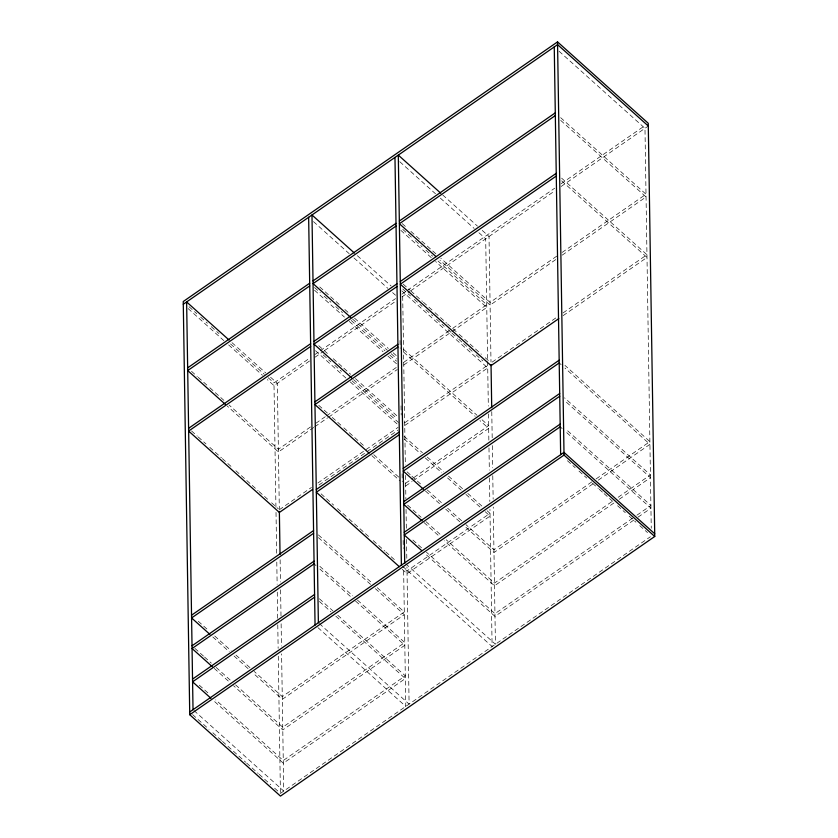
<?xml version="1.0" encoding="UTF-8"?>
<svg xmlns="http://www.w3.org/2000/svg" width="838" height="838" viewBox="0 0 838 838"><rect width="100%" height="100%" fill="white"/><g stroke="black" fill="none" stroke-linecap="round" stroke-linejoin="round"><path stroke-width="0.63" stroke-dasharray="4.19 3.14" d="M275.932 507.179L273.974 382.924L309.473 358.297M314.847 354.568L319.152 351.583M320.221 350.839L395.515 298.621M401.968 294.138L406.262 291.153M407.341 290.409L554.683 188.204M561.146 183.721L645.03 125.532M309.515 361.021L274.016 385.637L267.259 379.583M314.889 357.292L323.489 351.321M324.568 350.577L395.557 301.334M402.01 296.861L409.531 291.634M410.61 290.891L554.735 190.917M561.188 186.445L648.298 126.014M310.489 426.971L278.384 449.252L229.162 405.089M315.842 423.263L325.479 416.58M326.548 415.837L397.202 366.835M403.738 362.299L451.619 329.083M452.688 328.339L486.731 304.728L437.509 260.566M556.736 256.166L490.062 302.413L440.84 258.251M562.12 252.427L646.014 194.238L560.109 117.173M313.747 427.464L278.426 451.965L227.276 406.074M314.816 426.72L327.668 417.816M328.737 417.073L397.243 369.548M403.78 365.012L486.773 307.441L435.624 261.55M555.709 259.623L490.104 305.137L439.908 260.105M562.162 255.15L646.056 196.961L560.151 119.897M279.337 509.734L311.443 487.454M317.864 483.002L364.97 450.331M366.038 449.587L398.144 427.317M404.691 422.781L487.685 365.211M492.084 362.152L557.689 316.638M563.073 312.909L646.957 254.721L561.062 177.656M318.985 484.982L366.08 452.311M367.149 451.567L398.186 430.03M404.733 425.495L487.726 367.924L401.821 290.859M563.115 315.633L646.999 257.444L561.104 180.369M405.634 483.264L413.082 478.089M414.15 477.356L488.627 425.683L480.907 418.759M405.676 485.977L412.066 481.546M413.124 480.813L488.68 428.407L479.985 420.613M591.817 481.892L493.949 549.78L465.959 524.672M596.122 478.907L649.89 441.605L564.959 365.399M592.937 483.861L493.991 552.504L465.038 526.526M598.311 480.132L649.942 444.318L565.001 368.123M611.698 501.763L494.472 583.08L446.214 539.787M618.151 497.28L650.414 474.905L564.519 397.841M613.898 502.989L494.514 585.793L444.318 540.772M619.272 499.259L650.456 477.618L564.561 400.554M632.617 518.167L494.944 613.657L426.416 552.179M636.922 515.181L650.896 505.482L565.964 429.286M633.738 520.136L494.986 616.38L425.495 554.033M638.032 517.151L650.937 508.205L566.006 431.999M274.634 788.191L280.426 793.377L650.403 536.739M559.072 51.254L644.977 128.319L651.252 528.223M442.694 194.94L477.44 226.103M482.269 230.44L489.025 236.494L490.995 361.953M399.799 161.744L435.509 193.777M440.338 198.114L474.119 228.418M478.938 232.744L485.694 238.809L487.601 360.34M559.208 362.927L561.146 364.656M402.23 223.62L406.084 227.088M410.913 231.414L436.975 254.794M402.764 229.392L411.448 237.185M415.313 240.653L422.069 246.707M425.924 250.174L432.68 256.229M400.878 230.377L431.759 258.083M403.183 284.103L409.939 290.168M410.903 291.027L422.478 301.418M423.452 302.288L434.063 311.809M435.027 312.679L446.612 323.07M447.576 323.929L458.197 333.461M459.161 334.32L481.358 354.244M485.223 357.7L489.078 361.168M560.213 426.804L562.141 428.543M402.743 289.005L410.473 295.929M414.328 299.396L422.048 306.32M425.914 309.788L432.67 315.853M436.525 319.309L444.245 326.244M448.11 329.701L451.001 332.298M451.975 333.168L457.758 338.363M458.732 339.233L462.586 342.69M463.55 343.559L472.244 351.352M476.099 354.82L482.856 360.874M357.334 255.684L391.116 285.988M313.475 221.62L349.184 253.663M354.013 257.989L387.795 288.293M392.613 292.619L395.515 295.217M567.41 460.732L575.13 467.656M578.995 471.124L586.715 478.048M592.508 483.243L598.29 488.439M599.264 489.308L603.119 492.765M604.083 493.634L613.741 502.297M617.596 505.754L625.316 512.688M629.181 516.145L635.937 522.21M639.792 525.677L647.523 532.601M403.696 349.488L477.052 415.302M403.738 352.211L475.167 416.287M319.77 286.963L341.003 306.017M344.858 309.473L348.723 312.941M354.516 318.136L388.298 348.44M393.116 352.767L396.982 356.234M352.63 319.121L387.376 350.294M391.231 353.762L397.023 358.957M314.512 287.539L320.305 292.734M324.159 296.202L330.916 302.256M335.745 306.593L342.501 312.647M351.185 320.441L384.967 350.745M389.796 355.082L396.552 361.136M314.554 290.252L344.47 317.099M349.299 321.425L383.081 351.74M387.91 356.066L396.594 363.86M318.786 345.717L329.407 355.239M333.262 358.706L342.92 367.358M343.884 368.228L350.64 374.282M355.459 378.619L398.898 417.586M353.573 379.604L397.013 418.571M323.185 354.945L330.905 361.869M334.76 365.337L341.516 371.402M352.138 380.923L398.469 422.488M315.507 350.734L346.387 378.451M350.253 381.908L398.511 425.201M404.105 436.284L422.446 452.74M427.275 457.066L443.679 471.794M448.508 476.12L462.985 489.109M467.814 493.435L482.29 506.424M487.119 510.751L490.01 513.348L407.017 570.919L403.151 567.462M404.157 439.007L420.561 453.725M425.39 458.051L441.794 472.779M447.586 477.974L461.099 490.094M465.928 494.42L480.404 507.409M485.223 511.746L490.052 516.072L407.059 573.642L402.23 569.316M407.079 471.846L410.945 475.314M411.908 476.183L420.592 483.976M427.349 490.031L442.789 503.889M447.618 508.216L462.094 521.205M425.463 491.016L440.903 504.874M445.732 509.2L460.209 522.189M318.775 405.33L328.423 413.982M332.288 417.45L342.899 426.971M343.863 427.841L364.132 446.026M373.79 454.688L399.841 478.069M371.894 455.673L399.894 480.782M231.979 342.637L265.761 372.941M270.59 377.268L277.347 383.333L279.316 508.792M189.042 306.718L196.762 313.653M200.628 317.11L207.384 323.175M211.239 326.642L218.959 333.566M230.544 343.957L264.326 374.261M268.181 377.729L273.974 382.924M407.603 505.146L421.116 517.266M425.945 521.603L441.385 535.451M188.121 308.573L223.83 340.616M228.659 344.942L262.441 375.246M424.049 522.587L439.5 536.446M412.914 540.06L421.598 547.853M191.514 371.318L197.307 376.513M198.271 377.383L208.892 386.905M209.856 387.774L225.296 401.622M405.665 563.712L495.426 644.244L493.268 507.021M402.345 566.017L492.105 646.548L489.947 509.326M321.111 493.854L333.66 505.115M337.525 508.582L348.137 518.104M349.1 518.973L369.369 537.158M373.235 540.615L384.82 551.006M385.784 551.875L395.431 560.538M318.398 534.906L372.449 583.395M377.268 587.721L404.293 611.97L282.27 696.608L254.281 671.5M318.44 537.619L370.553 584.379M375.382 588.705L404.335 614.683L282.312 699.332L253.359 673.354M191.504 430.931L197.297 436.127M198.26 436.996L205.98 443.92M209.835 447.387L221.421 457.778M222.384 458.648L232.042 467.3M235.897 470.767L258.094 490.68M259.068 491.55L267.751 499.343M271.606 502.8L278.363 508.865M319.844 566.352L352.662 595.787M357.48 600.123L404.775 642.547L282.752 727.195L235.457 684.761M314.093 563.869L316.02 565.608M319.886 569.065L350.766 596.771M355.595 601.108L404.817 645.27L282.794 729.908L233.572 685.756M319.404 598.782L332.916 610.902M337.735 615.239L405.299 675.847L283.275 760.495L215.712 699.877M319.446 601.495L331.02 611.887M335.849 616.223L405.341 678.56L283.317 763.209L213.826 700.872M319.341 623.587L409.101 704.119L406.954 566.897M317.948 627.631L405.781 706.424L403.602 567.902M198.302 621.283L207.95 629.935M214.706 636L231.11 650.717M235.939 655.054L250.415 668.043M212.821 636.985L229.224 651.702M234.053 656.039L248.53 669.028M194.919 648.403L203.603 656.185M204.566 657.055L211.323 663.12M216.152 667.446L231.592 681.304M214.266 668.431L229.706 682.289M199.297 685.159L208.955 693.822M193.987 710.54L283.747 791.072L281.599 653.85M192.593 714.584L209.008 729.301M212.862 732.768L221.546 740.562M222.51 741.431L245.681 762.213M246.644 763.072L258.23 773.464M259.193 774.333L270.768 784.724M491.77 411.615L492.21 439.06M492.304 445.596L492.66 467.814M492.775 475.659L493.153 499.176M487.622 361.649L488.324 406.084M488.449 413.93L488.879 441.375M488.983 447.901L489.329 470.118M489.455 477.964L489.821 501.491M402.701 296.38L405.351 464.964M405.519 475.418L405.885 498.945M406.042 509.399L406.357 528.998M406.524 539.452L406.828 559.061M400.03 340.5L400.155 348.346M401.056 405.843L401.203 414.999M402.125 473.805L402.25 481.651M403.172 540.458L403.298 548.293M280.122 559.763L280.468 581.97M280.594 589.816L281.002 615.951M281.128 623.797L281.474 646.014M276.016 512.406L276.666 554.222M276.791 562.068L277.137 584.285M277.263 592.12L277.671 618.266M277.776 624.792L278.143 648.319M278.268 656.164L280.426 793.377"/><path stroke-width="1.26" d="M557.532 41.9L183.25 301.523L189.744 714.709L280.468 796.1L654.75 536.477L648.256 123.291L557.532 41.9L564.026 455.076L654.75 536.477M183.292 304.246L557.574 44.624L648.298 126.014M187.66 367.851L309.683 283.213M313.014 280.898L396.007 223.327M399.338 221.023L555.28 112.847M309.725 285.926L187.702 370.574L225.338 404.345M396.049 226.051L313.056 283.621L350.693 317.393M555.322 115.56L399.38 223.736L436.053 256.648M188.602 428.333L310.636 343.695M313.957 341.38L396.961 283.81M400.281 281.505L556.233 173.33M310.678 346.408L188.644 431.057L279.379 512.447L312.553 489.434M397.003 286.533L313.999 344.104L351.646 377.875M556.275 176.043L400.323 284.218L491.047 365.619L558.81 318.618M314.91 401.863L397.903 344.292M397.945 347.016L314.952 404.586L369.003 453.075M316.293 489.528L399.286 431.958M399.328 434.681L316.335 492.252L399.338 566.718M191.546 615.218L313.569 530.569M403.214 468.39L559.166 360.204M313.611 533.293L191.588 617.941L209.919 634.387M559.208 362.927L403.267 471.103L423.525 489.287M192.028 645.805L314.051 561.156M314.093 563.869L192.07 648.518L212.339 666.702M403.738 501.69L559.69 393.504M559.732 396.227L403.78 504.403L422.122 520.859M192.541 679.094L314.575 594.456M404.22 532.266L560.172 424.091M314.617 597.169L192.593 681.818L210.925 698.274M560.213 426.804L404.262 534.979L421.64 550.566M189.702 711.986L563.984 452.363L654.708 533.754M189.744 714.709L564.026 455.076M440.767 193.201L398.301 155.103L404.702 562.843M354.443 253.086L311.977 214.978L318.377 622.728M229.088 340.039L186.623 301.942L193.023 709.681M554.253 46.928L560.653 454.667M491.037 364.572L491.717 407.697M394.97 157.408L401.381 565.158M308.646 217.293L315.057 625.033M279.358 511.4L280.039 554.536"/></g></svg>
